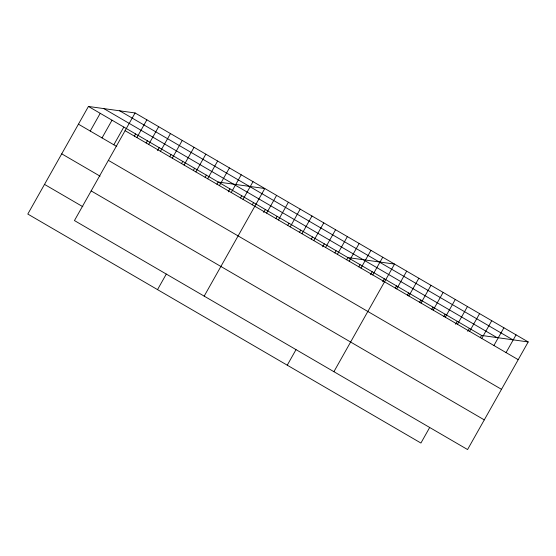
<?xml version="1.0" encoding="UTF-8"?>
<svg xmlns="http://www.w3.org/2000/svg" width="556" height="556" viewBox="0 0 556 556"><rect width="100%" height="100%" fill="white"/><g stroke="black" fill="none" stroke-linecap="round" stroke-linejoin="round"><path stroke-width="0.83" d="M135.08 112.958L74.448 220.565L467.568 449.547L528.2 341.94L135.08 112.958L88.432 106.453L27.8 214.06L420.92 443.042L429.677 427.501M90.239 131.049L100.226 113.32M102.033 137.916L112.02 120.193M113.827 144.789L123.814 127.06M134.357 136.144L135.608 133.933M136.887 137.554L146.874 119.832M146.152 143.017L147.403 140.8M148.674 144.428L158.668 126.698M157.529 150.627L159.197 147.667M160.469 151.295L170.463 133.572M169.74 156.757L170.984 154.54M172.263 158.168L182.25 140.439M181.534 163.624L182.778 161.407M184.057 165.035L194.044 147.312M193.328 170.497L194.572 168.28M195.851 171.901L205.838 154.179M205.122 177.364L206.366 175.147M207.645 178.775L217.632 161.045M157.529 289.62L166.286 274.087M216.916 184.231L218.16 182.02L264.809 188.526L204.177 296.133M219.439 185.641L229.426 167.919M228.294 191.841L229.955 188.887M231.233 192.515L241.221 174.786M240.498 197.971L241.749 195.754M243.028 199.382L253.015 181.659M252.292 204.844L253.543 202.627M263.669 212.448L265.337 209.494M266.616 213.122L276.603 195.392M275.88 218.577L277.131 216.367M278.41 219.988L288.397 202.266M287.674 225.451L288.925 223.234M290.204 226.862L300.191 209.132M299.469 232.318L300.72 230.101M301.991 233.728L311.985 216.006M311.263 239.191L312.514 236.974M313.786 240.602L323.78 222.873M322.64 246.794L324.308 243.841M325.58 247.469L335.574 229.739M334.851 252.924L336.095 250.714M337.374 254.335L347.361 236.613M287.257 365.188L296.014 349.648M346.645 259.798L347.889 257.581L394.538 264.086L333.906 371.693M349.168 261.209L359.155 243.479M358.794 266.873L360.045 264.656M360.962 268.075L370.949 250.353M370.532 274.692L372.193 271.738M372.756 274.949L382.743 257.219M382.681 281.767L384.342 278.813M395.247 288.105L396.497 285.888M396.699 288.891L406.686 271.168M407.402 295.187L408.646 292.97M408.855 295.973L418.842 278.243M419.551 302.262L420.802 300.045M421.003 303.048L430.99 285.318M431.699 309.338L432.95 307.127M433.152 310.123L443.146 292.4M443.855 316.42L445.099 314.203M445.307 317.205L455.294 299.475M455.586 324.231L457.254 321.278M457.456 324.28L467.443 306.558M467.735 331.313L469.403 328.36M469.605 331.355L479.599 313.633M480.308 337.652L481.552 335.435L528.2 341.94M481.76 338.437L491.747 320.708M493.909 345.512L503.896 327.79M506.057 352.594L516.051 334.865M119.686 110.811L512.806 339.792M103.826 108.601L496.946 337.582M88.432 106.453L481.552 335.435M125.093 130.688L518.213 359.669M78.445 124.183L116.774 146.506M108.378 160.35L501.498 389.325M61.73 153.838L100.059 176.162M91.156 190.903L484.283 419.884M44.515 184.397L82.844 206.721"/></g></svg>
